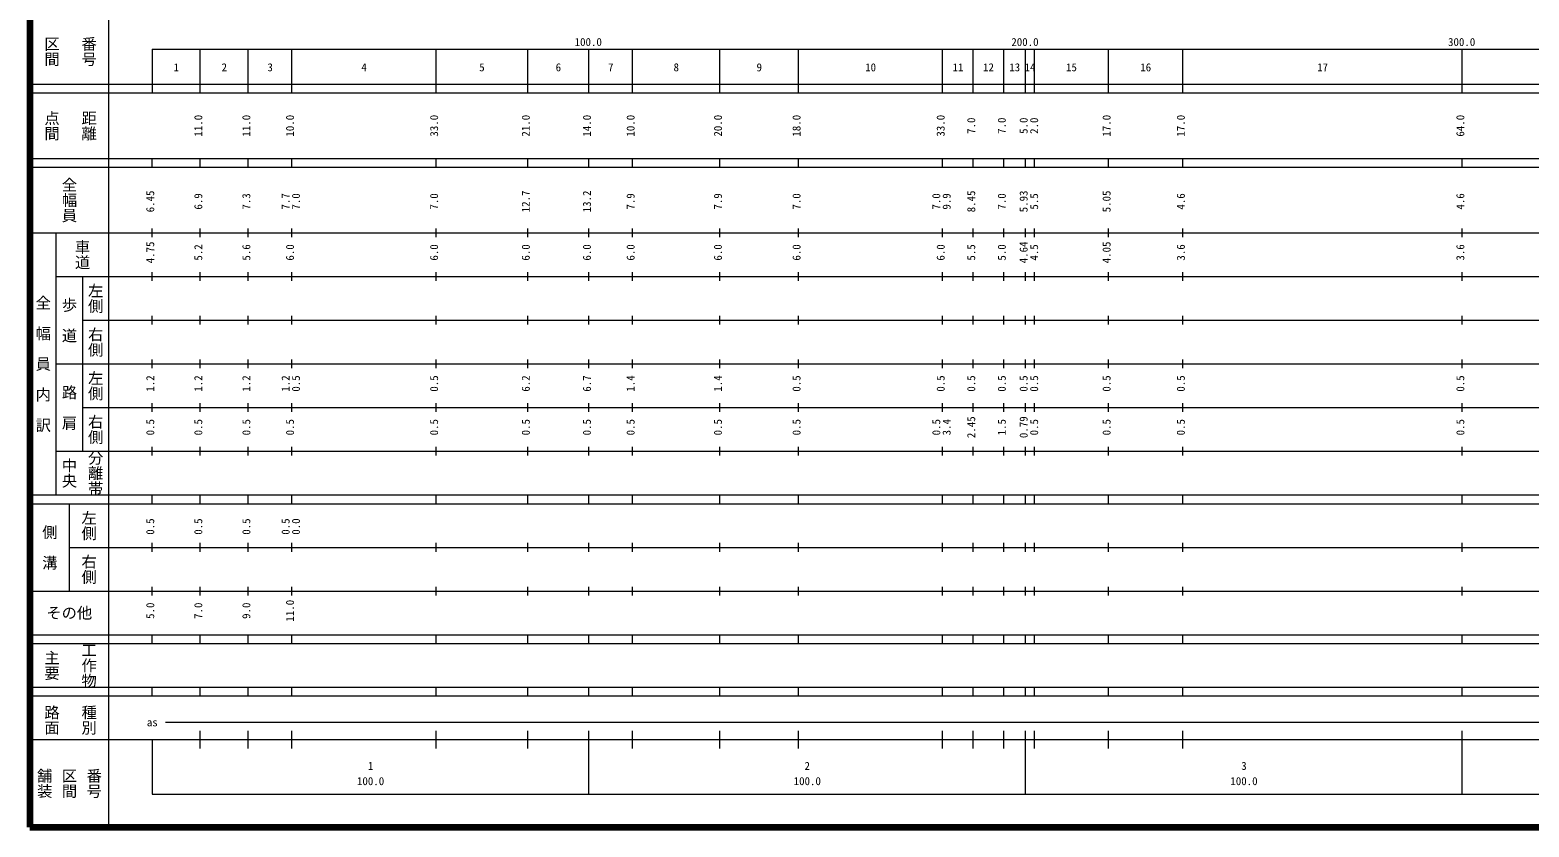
# Model space of a CAD drawing. Units: millimetres on the paper, enlarged 1000 times. Extents: x 40000 to 680000, y 20000 to 380000.
# Drawn here: x 40000 to 383274, y 20000 to 202409 of the extents above; entities that cross this region are included whole.
import ezdxf
from ezdxf.enums import TextEntityAlignment as Align

# ---------------------------------------------------------------- set-up
doc = ezdxf.new("R2010")
doc.units = ezdxf.units.MM
doc.header["$LTSCALE"] = 1000
doc.layers.add('M-TTL', color=2, linetype='Continuous', lineweight=140)
doc.layers.add('M-TTL-BAND', color=7, linetype='Continuous', lineweight=13)
doc.styles.add('@ＭＳ ゴシック', font='')
doc.styles.add('ＭＳ ゴシック', font='')
doc.styles.get('@ＭＳ ゴシック').set_extended_font_data('@MS Gothic')
doc.styles.get('ＭＳ ゴシック').set_extended_font_data('MS Gothic')

msp = doc.modelspace()

# ---------------------------------------------------------------- linework, layer by layer
at = {"layer": 'M-TTL'}
for p, q in [((40000, 380000), (40000, 20000)), ((40000, 20000), (680000, 20000))]:
    msp.add_line(p, q, dxfattribs=at)
at = {"layer": 'M-TTL-BAND'}
for p, q in [((58000, 370000), (58000, 20000)), ((68000, 198000), (579000, 198000)), ((68000, 198000), (68000, 188000)), ((79000, 188000), (79000, 198000)), ((90000, 188000), (90000, 198000)), ((100000, 188000), (100000, 198000)), ((133000, 188000), (133000, 198000)), ((154000, 188000), (154000, 198000)), ((168000, 188000), (168000, 198000)), ((178000, 188000), (178000, 198000)), ((198000, 188000), (198000, 198000)), ((216000, 188000), (216000, 198000)), ((249000, 188000), (249000, 198000)), ((256000, 188000), (256000, 198000)), ((263000, 188000), (263000, 198000)), ((268000, 188000), (268000, 198000)), ((270000, 188000), (270000, 198000)), ((287000, 188000), (287000, 198000)), ((304000, 188000), (304000, 198000)), ((368000, 188000), (368000, 198000)), ((40000, 190000), (579000, 190000)), ((40000, 188000), (579000, 188000)), ((40000, 173000), (579000, 173000)), ((68000, 171000), (68000, 173000)), ((79000, 171000), (79000, 173000)), ((90000, 171000), (90000, 173000)), ((100000, 171000), (100000, 173000)), ((133000, 171000), (133000, 173000)), ((154000, 171000), (154000, 173000)), ((168000, 171000), (168000, 173000)), ((178000, 171000), (178000, 173000)), ((198000, 171000), (198000, 173000)), ((216000, 171000), (216000, 173000)), ((249000, 171000), (249000, 173000)), ((256000, 171000), (256000, 173000)), ((263000, 171000), (263000, 173000)), ((268000, 171000), (268000, 173000)), ((270000, 171000), (270000, 173000)), ((287000, 171000), (287000, 173000)), ((304000, 171000), (304000, 173000)), ((368000, 171000), (368000, 173000)), ((40000, 171000), (579000, 171000)), ((40000, 156000), (579000, 156000)), ((46000, 96000), (46000, 156000)), ((68000, 155000), (68000, 157000)), ((79000, 155000), (79000, 157000)), ((90000, 155000), (90000, 157000)), ((100000, 155000), (100000, 157000)), ((133000, 155000), (133000, 157000)), ((154000, 155000), (154000, 157000)), ((168000, 155000), (168000, 157000)), ((178000, 155000), (178000, 157000)), ((198000, 155000), (198000, 157000)), ((216000, 155000), (216000, 157000)), ((249000, 155000), (249000, 157000)), ((256000, 155000), (256000, 157000)), ((263000, 155000), (263000, 157000)), ((268000, 155000), (268000, 157000)), ((270000, 155000), (270000, 157000)), ((287000, 155000), (287000, 157000)), ((304000, 155000), (304000, 157000)), ((368000, 155000), (368000, 157000)), ((46000, 146000), (579000, 146000)), ((52000, 146000), (52000, 106000)), ((68000, 145000), (68000, 147000)), ((79000, 145000), (79000, 147000)), ((90000, 145000), (90000, 147000)), ((100000, 145000), (100000, 147000)), ((133000, 145000), (133000, 147000)), ((154000, 145000), (154000, 147000)), ((168000, 145000), (168000, 147000)), ((178000, 145000), (178000, 147000)), ((198000, 145000), (198000, 147000)), ((216000, 145000), (216000, 147000)), ((249000, 145000), (249000, 147000)), ((256000, 145000), (256000, 147000)), ((263000, 145000), (263000, 147000)), ((268000, 145000), (268000, 147000)), ((270000, 145000), (270000, 147000)), ((287000, 145000), (287000, 147000)), ((304000, 145000), (304000, 147000)), ((368000, 145000), (368000, 147000)), ((52000, 136000), (579000, 136000)), ((68000, 135000), (68000, 137000)), ((79000, 135000), (79000, 137000)), ((90000, 135000), (90000, 137000)), ((100000, 135000), (100000, 137000)), ((133000, 135000), (133000, 137000)), ((154000, 135000), (154000, 137000)), ((168000, 135000), (168000, 137000)), ((178000, 135000), (178000, 137000)), ((198000, 135000), (198000, 137000)), ((216000, 135000), (216000, 137000)), ((249000, 135000), (249000, 137000)), ((256000, 135000), (256000, 137000)), ((263000, 135000), (263000, 137000)), ((268000, 135000), (268000, 137000)), ((270000, 135000), (270000, 137000)), ((287000, 135000), (287000, 137000)), ((304000, 135000), (304000, 137000)), ((368000, 135000), (368000, 137000)), ((46000, 126000), (579000, 126000)), ((68000, 125000), (68000, 127000)), ((79000, 125000), (79000, 127000)), ((90000, 125000), (90000, 127000)), ((100000, 125000), (100000, 127000)), ((133000, 125000), (133000, 127000)), ((154000, 125000), (154000, 127000)), ((168000, 125000), (168000, 127000)), ((178000, 125000), (178000, 127000)), ((198000, 125000), (198000, 127000)), ((216000, 125000), (216000, 127000)), ((249000, 125000), (249000, 127000)), ((256000, 125000), (256000, 127000)), ((263000, 125000), (263000, 127000)), ((268000, 125000), (268000, 127000)), ((270000, 125000), (270000, 127000)), ((287000, 125000), (287000, 127000)), ((304000, 125000), (304000, 127000)), ((368000, 125000), (368000, 127000)), ((68000, 115000), (68000, 117000)), ((79000, 115000), (79000, 117000)), ((90000, 115000), (90000, 117000)), ((100000, 115000), (100000, 117000)), ((133000, 115000), (133000, 117000)), ((154000, 115000), (154000, 117000)), ((168000, 115000), (168000, 117000)), ((178000, 115000), (178000, 117000)), ((198000, 115000), (198000, 117000)), ((216000, 115000), (216000, 117000)), ((249000, 115000), (249000, 117000)), ((256000, 115000), (256000, 117000)), ((263000, 115000), (263000, 117000)), ((268000, 115000), (268000, 117000)), ((270000, 115000), (270000, 117000)), ((287000, 115000), (287000, 117000)), ((304000, 115000), (304000, 117000)), ((368000, 115000), (368000, 117000)), ((52000, 116000), (579000, 116000)), ((68000, 105000), (68000, 107000)), ((79000, 105000), (79000, 107000)), ((90000, 105000), (90000, 107000)), ((100000, 105000), (100000, 107000)), ((133000, 105000), (133000, 107000)), ((154000, 105000), (154000, 107000)), ((168000, 105000), (168000, 107000)), ((178000, 105000), (178000, 107000)), ((198000, 105000), (198000, 107000)), ((216000, 105000), (216000, 107000)), ((249000, 105000), (249000, 107000)), ((256000, 105000), (256000, 107000)), ((263000, 105000), (263000, 107000)), ((268000, 105000), (268000, 107000)), ((270000, 105000), (270000, 107000)), ((287000, 105000), (287000, 107000)), ((304000, 105000), (304000, 107000)), ((368000, 105000), (368000, 107000)), ((46000, 106000), (579000, 106000)), ((40000, 96000), (579000, 96000)), ((40000, 94000), (579000, 94000)), ((49000, 94000), (49000, 74000)), ((68000, 94000), (68000, 96000)), ((79000, 94000), (79000, 96000)), ((90000, 94000), (90000, 96000)), ((100000, 94000), (100000, 96000)), ((133000, 94000), (133000, 96000)), ((154000, 94000), (154000, 96000)), ((168000, 94000), (168000, 96000)), ((178000, 94000), (178000, 96000)), ((198000, 94000), (198000, 96000)), ((216000, 94000), (216000, 96000)), ((249000, 94000), (249000, 96000)), ((256000, 94000), (256000, 96000)), ((263000, 94000), (263000, 96000)), ((268000, 94000), (268000, 96000)), ((270000, 94000), (270000, 96000)), ((287000, 94000), (287000, 96000)), ((304000, 94000), (304000, 96000)), ((368000, 94000), (368000, 96000)), ((49000, 84000), (579000, 84000)), ((68000, 83000), (68000, 85000)), ((79000, 83000), (79000, 85000)), ((90000, 83000), (90000, 85000)), ((100000, 83000), (100000, 85000)), ((133000, 83000), (133000, 85000)), ((154000, 83000), (154000, 85000)), ((168000, 83000), (168000, 85000)), ((178000, 83000), (178000, 85000)), ((198000, 83000), (198000, 85000)), ((216000, 83000), (216000, 85000)), ((249000, 83000), (249000, 85000)), ((256000, 83000), (256000, 85000)), ((263000, 83000), (263000, 85000)), ((268000, 83000), (268000, 85000)), ((270000, 83000), (270000, 85000)), ((287000, 83000), (287000, 85000)), ((304000, 83000), (304000, 85000)), ((368000, 83000), (368000, 85000)), ((40000, 74000), (579000, 74000)), ((68000, 73000), (68000, 75000)), ((79000, 73000), (79000, 75000)), ((90000, 73000), (90000, 75000)), ((100000, 73000), (100000, 75000)), ((133000, 73000), (133000, 75000)), ((154000, 73000), (154000, 75000)), ((168000, 73000), (168000, 75000)), ((178000, 73000), (178000, 75000)), ((198000, 73000), (198000, 75000)), ((216000, 73000), (216000, 75000)), ((249000, 73000), (249000, 75000)), ((256000, 73000), (256000, 75000)), ((263000, 73000), (263000, 75000)), ((268000, 73000), (268000, 75000)), ((270000, 73000), (270000, 75000)), ((287000, 73000), (287000, 75000)), ((304000, 73000), (304000, 75000)), ((368000, 73000), (368000, 75000)), ((40000, 64000), (579000, 64000)), ((40000, 62000), (579000, 62000)), ((68000, 62000), (68000, 64000)), ((79000, 62000), (79000, 64000)), ((90000, 62000), (90000, 64000)), ((100000, 62000), (100000, 64000)), ((133000, 62000), (133000, 64000)), ((154000, 62000), (154000, 64000)), ((168000, 62000), (168000, 64000)), ((178000, 62000), (178000, 64000)), ((198000, 62000), (198000, 64000)), ((216000, 62000), (216000, 64000)), ((249000, 62000), (249000, 64000)), ((256000, 62000), (256000, 64000)), ((263000, 62000), (263000, 64000)), ((268000, 62000), (268000, 64000)), ((270000, 62000), (270000, 64000)), ((287000, 62000), (287000, 64000)), ((304000, 62000), (304000, 64000)), ((368000, 62000), (368000, 64000)), ((40000, 52000), (579000, 52000)), ((68000, 50000), (68000, 52000)), ((79000, 50000), (79000, 52000)), ((90000, 50000), (90000, 52000)), ((100000, 50000), (100000, 52000)), ((133000, 50000), (133000, 52000)), ((154000, 50000), (154000, 52000)), ((168000, 50000), (168000, 52000)), ((178000, 50000), (178000, 52000)), ((198000, 50000), (198000, 52000)), ((216000, 50000), (216000, 52000)), ((249000, 50000), (249000, 52000)), ((256000, 50000), (256000, 52000)), ((263000, 50000), (263000, 52000)), ((268000, 50000), (268000, 52000)), ((270000, 50000), (270000, 52000)), ((287000, 50000), (287000, 52000)), ((304000, 50000), (304000, 52000)), ((368000, 50000), (368000, 52000)), ((40000, 50000), (579000, 50000)), ((71000, 44000), (565000, 44000)), ((79000, 38000), (79000, 42000)), ((90000, 38000), (90000, 42000)), ((100000, 38000), (100000, 42000)), ((133000, 38000), (133000, 42000)), ((154000, 38000), (154000, 42000)), ((168000, 27500), (168000, 42000)), ((178000, 38000), (178000, 42000)), ((198000, 38000), (198000, 42000)), ((216000, 38000), (216000, 42000)), ((249000, 38000), (249000, 42000)), ((256000, 38000), (256000, 42000)), ((263000, 38000), (263000, 42000)), ((268000, 27500), (268000, 42000)), ((270000, 38000), (270000, 42000)), ((287000, 38000), (287000, 42000)), ((304000, 38000), (304000, 42000)), ((368000, 27500), (368000, 42000)), ((40000, 40000), (579000, 40000)), ((68000, 40000), (68000, 27500)), ((68000, 27500), (579000, 27500))]:
    msp.add_line(p, q, dxfattribs=at)

# ---------------------------------------------------------------- texts
at = {"layer": 'M-TTL-BAND', "style": '@ＭＳ ゴシック'}
for s, p in [('区間', (45000, 197500)), ('番号', (53500, 197500)), ('点間', (45000, 180500)), ('距離', (53500, 180500)), ('全幅員', (49000, 163500)), ('車道', (52000, 151000)), ('左側', (55000, 141000)), ('全\u3000幅\u3000員\u3000内\u3000訳', (43000, 126000)), ('歩\u3000道', (49000, 136000)), ('右側', (55000, 131000)), ('左側', (55000, 121000)), ('路\u3000肩', (49000, 116000)), ('右側', (55000, 111000)), ('中央', (49000, 101000)), ('分離帯', (55000, 101000)), ('左側', (53500, 89000)), ('側\u3000溝', (44500, 84000)), ('右側', (53500, 79000)), ('主要', (45000, 57000)), ('工作物', (53500, 57000)), ('路面', (45000, 44500)), ('種別', (53500, 44500)), ('舗装', (43333, 30000)), ('区間', (49000, 30000)), ('番号', (54667, 30000))]:
    msp.add_text(s, height=2566, rotation=270, dxfattribs=at).set_placement(p, align=Align.MIDDLE_CENTER)
at = {"layer": 'M-TTL-BAND', "style": 'ＭＳ ゴシック'}
for s, p in [('100.0', (167844, 198195)), ('200.0', (267844, 198195)), ('300.0', (367844, 198195)), ('1', (73500, 192405)), ('2', (84500, 192405)), ('3', (95000, 192405)), ('4', (116500, 192405)), ('5', (143500, 192405)), ('6', (161000, 192405)), ('7', (173000, 192405)), ('8', (188000, 192405)), ('9', (207000, 192405)), ('10', (232500, 192405)), ('11', (252500, 192405)), ('12', (259500, 192405)), ('13', (265500, 192405)), ('14', (269000, 192405)), ('15', (278500, 192405)), ('16', (295500, 192405)), ('17', (336000, 192405)), ('as', (68000, 42500)), ('1', (118000, 32523)), ('2', (218000, 32523)), ('3', (318000, 32523)), ('100.0', (118000, 29033)), ('100.0', (218000, 29033)), ('100.0', (318000, 29033))]:
    msp.add_text(s, height=1833, dxfattribs=at).set_placement(p, align=Align.BOTTOM_CENTER)
for s, p in [('11.0', (80000, 180500)), ('11.0', (91000, 180500)), ('10.0', (101000, 180500)), ('33.0', (134000, 180500)), ('21.0', (155000, 180500)), ('14.0', (169000, 180500)), ('10.0', (179000, 180500)), ('20.0', (199000, 180500)), ('18.0', (217000, 180500)), ('33.0', (250000, 180500)), ('7.0', (257000, 180500)), ('7.0', (264000, 180500)), ('5.0', (269000, 180500)), ('2.0', (271406, 180500)), ('17.0', (288000, 180500)), ('17.0', (305000, 180500)), ('64.0', (369000, 180500)), ('6.45', (69000, 163174)), ('6.9', (80000, 163174)), ('7.3', (91000, 163174)), ('7.7', (100000, 163174)), ('7.0', (102370, 163174)), ('7.0', (134000, 163174)), ('12.7', (155000, 163174)), ('13.2', (169000, 163174)), ('7.9', (179000, 163174)), ('7.9', (199000, 163174)), ('7.0', (217000, 163174)), ('7.0', (249000, 163174)), ('9.9', (251370, 163174)), ('8.45', (257000, 163174)), ('7.0', (264000, 163174)), ('5.93', (269000, 163174)), ('5.5', (271406, 163174)), ('5.05', (288000, 163174)), ('4.6', (305000, 163174)), ('4.6', (369000, 163174)), ('4.75', (69000, 151500)), ('5.2', (80000, 151500)), ('5.6', (91000, 151500)), ('6.0', (101000, 151500)), ('6.0', (134000, 151500)), ('6.0', (155000, 151500)), ('6.0', (169000, 151500)), ('6.0', (179000, 151500)), ('6.0', (199000, 151500)), ('6.0', (217000, 151500)), ('6.0', (250000, 151500)), ('5.5', (257000, 151500)), ('5.0', (264000, 151500)), ('4.64', (269000, 151500)), ('4.5', (271406, 151500)), ('4.05', (288000, 151500)), ('3.6', (305000, 151500)), ('3.6', (369000, 151500)), ('1.2', (69000, 121500)), ('1.2', (80000, 121500)), ('1.2', (91000, 121500)), ('1.2', (100000, 121500)), ('0.5', (102370, 121500)), ('0.5', (134000, 121500)), ('6.2', (155000, 121500)), ('6.7', (169000, 121500)), ('1.4', (179000, 121500)), ('1.4', (199000, 121500)), ('0.5', (217000, 121500)), ('0.5', (250000, 121500)), ('0.5', (257000, 121500)), ('0.5', (264000, 121500)), ('0.5', (269000, 121500)), ('0.5', (271406, 121500)), ('0.5', (288000, 121500)), ('0.5', (305000, 121500)), ('0.5', (369000, 121500)), ('2.45', (257000, 111500)), ('0.79', (269000, 111500)), ('0.5', (69000, 111500)), ('0.5', (80000, 111500)), ('0.5', (91000, 111500)), ('0.5', (101000, 111500)), ('0.5', (134000, 111500)), ('0.5', (155000, 111500)), ('0.5', (169000, 111500)), ('0.5', (179000, 111500)), ('0.5', (199000, 111500)), ('0.5', (217000, 111500)), ('0.5', (249000, 111500)), ('3.4', (251370, 111500)), ('1.5', (264000, 111500)), ('0.5', (271406, 111500)), ('0.5', (288000, 111500)), ('0.5', (305000, 111500)), ('0.5', (369000, 111500)), ('0.5', (69000, 88764)), ('0.5', (80000, 88764)), ('0.5', (91000, 88764)), ('0.5', (100000, 88764)), ('0.0', (102370, 88764)), ('5.0', (69000, 69500)), ('7.0', (80000, 69500)), ('9.0', (91000, 69500)), ('11.0', (101000, 69500))]:
    msp.add_text(s, height=1833, rotation=90, dxfattribs=at).set_placement(p, align=Align.BOTTOM_CENTER)
msp.add_text('その他', height=2566, dxfattribs=at).set_placement((49000, 69000), align=Align.MIDDLE_CENTER)

doc.saveas('drawing.dxf')
